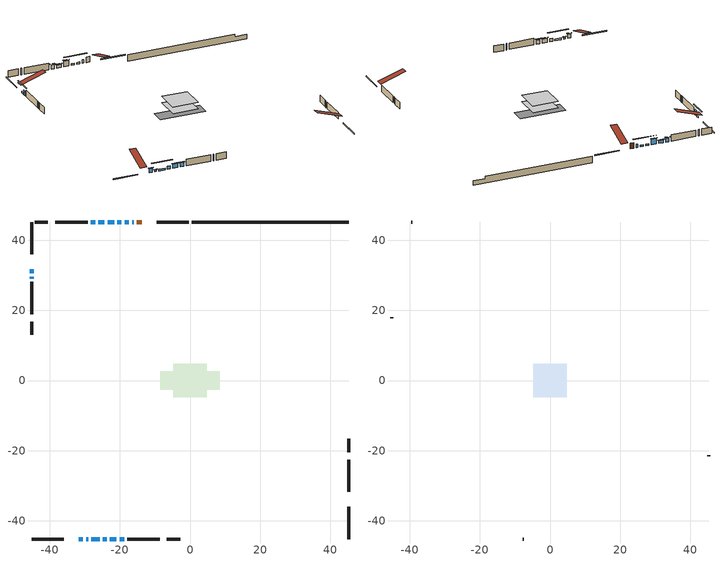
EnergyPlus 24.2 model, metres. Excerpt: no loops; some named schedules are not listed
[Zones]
conditioned space
 floor outside (Floor1 construction): -0.66,-0.66 -0.66,0.66 0.66,0.66 0.66,-0.66 z0.85
 floor adiabatic (AdiabaticFloorConstruction): -4.75,-4.75 -4.75,4.75 4.75,4.75 4.75,-4.75 z0.85
 floor foundation (Slab1 construction): -8.51,-2.65 -8.51,2.65 8.51,2.65 8.51,-2.65 z-1.62
 wall outside (RimJoist1 construction): -0.36,45.19 -9.51,45.19 / -45.19,-45.19 -36.04,-45.19 / -45.19,45.19 -45.19,36.04 / 45.19,-45.19 45.19,-36.04 z0.85:1.15
 wall outside (AdiabaticWallConstruction 1): -13.81,45.19 -15.12,45.19 z0.85:2.88
 wall outside (AdiabaticWallConstruction): -16.04,45.19 -16.53,45.19 / -24.86,-45.19 -23.8,-45.19 z0.85:2.07; -31.74,-45.19 -30.57,-45.19 / -27.06,45.19 -28.26,45.19 / -22.87,-45.19 -20.96,-45.19 / -20.04,-45.19 -18.81,-45.19 z0.85:2.37; -29.64,-45.19 -29.05,-45.19 z0.85:1.44; -17.45,45.19 -18.62,45.19 / -45.19,31.74 -45.19,30.57 / -28.13,-45.19 -25.79,-45.19 z0.85:1.51; -19.55,45.19 -20.72,45.19 z0.85:1.49; -21.65,45.19 -23.48,45.19 z0.85:2.93; -24.41,45.19 -26.13,45.19 z0.85:1.89; -45.19,29.64 -45.19,29.03 z0.85:2.38
 wall outside (Wall1 construction): -29.19,45.19 -38.38,45.19 / -17.89,-45.19 -8.69,-45.19 / -45.19,28.1 -45.19,18.91 / 45.19,-31.74 45.19,-22.54 z0.85:3.29
 wall outside (Wall3 construction): -40.51,45.19 -44.26,45.19 / -6.56,-45.19 -2.81,-45.19 / -45.19,16.78 -45.19,13.03 / 45.19,-20.41 45.19,-16.66 z0.85:3.29
 wall foundation (FoundationWall1 construction): 0.57,45.19,-1.62 0.57,45.19,0.85 40.73,45.19,0.85 40.73,45.19,-0.01 45.19,45.19,-0.01 45.19,45.19,-1.62
 window (WindowConstruction 8): -16.04,45.19 -16.53,45.19 z0.85:2.07
 window (WindowConstruction 6): -31.74,-45.19 -30.57,-45.19 z0.85:2.37
 window (WindowConstruction 7): -29.64,-45.19 -29.06,-45.19 z0.85:1.44
 window (WindowConstruction 10): -17.46,45.19 -18.62,45.19 z0.85:1.51
 window (WindowConstruction 11): -19.55,45.19 -20.72,45.19 z0.85:1.48
 window (WindowConstruction 12): -45.19,31.74 -45.19,30.57 z0.85:1.51
 window (WindowConstruction 13): -28.13,-45.19 -25.79,-45.19 z0.85:1.51
 window (WindowConstruction 9): -24.86,-45.19 -23.8,-45.19 z0.85:2.07
 window (WindowConstruction): -21.65,45.19 -23.48,45.19 z0.85:2.93
 window (WindowConstruction 1): -24.41,45.19 -26.13,45.19 z0.85:1.89
 window (WindowConstruction 2): -27.06,45.19 -28.26,45.19 z0.85:2.37
 window (WindowConstruction 3): -45.19,29.64 -45.19,29.03 z0.85:2.37
 window (WindowConstruction 4): -22.87,-45.19 -20.96,-45.19 z0.85:2.37
 window (WindowConstruction 5): -20.03,-45.19 -18.82,-45.19 z0.85:2.37
 door (Door): -13.82,45.19 -15.12,45.19 z0.85:2.88
 ceiling adiabatic (AdiabaticFloorConstruction): 4.75,-4.75 4.75,4.75 -4.75,4.75 -4.75,-4.75 z0.85
attic - vented
 floor to conditioned space (Floor2 construction Reversed): -4.77,-4.77 -4.77,4.77 4.77,4.77 4.77,-4.77 z3.29
 wall outside (Wall2 construction): -39.31,45.19 -39.58,45.19 / -7.76,-45.19 -7.49,-45.19 / -45.19,17.98 -45.19,17.71 / 45.19,-21.61 45.19,-21.34 z0.85:3.29
 roof outside (Roof1 construction): -12.89,45.19,3.29 -12.89,35.9,6.38 -10.44,35.9,6.38 -10.44,45.19,3.29; -32.67,-45.19,3.29 -32.67,-35.9,6.38 -35.11,-35.9,6.38 -35.11,-45.19,3.29; -45.19,32.67,3.29 -35.9,32.67,6.38 -35.9,35.11,6.38 -45.19,35.11,3.29; 45.19,-32.67,3.29 35.9,-32.67,6.38 35.9,-35.11,6.38 45.19,-35.11,3.29
shading: -30.27,-45.19 -32.04,-45.19 -32.04,-45.49 -30.27,-45.49 z2.67; -28.76,-45.19 -29.94,-45.19 -29.94,-45.49 -28.76,-45.49 z1.73; -21.36,45.19 -14.72,45.19 -14.72,45.49 -21.36,45.49 z4.25; -23.46,45.19 -16.81,45.19 -16.81,45.49 -23.46,45.49 z4.22; -45.19,27.83 -45.19,34.48 -45.49,34.48 -45.49,27.83 z4.25; -23.05,-45.19 -30.87,-45.19 -30.87,-45.49 -23.05,-45.49 z4.25; -23.78,45.19 -21.35,45.19 -21.35,45.49 -23.78,45.49 z3.23; -26.43,45.19 -24.11,45.19 -24.11,45.49 -26.43,45.49 z2.19; -28.56,45.19 -26.76,45.19 -26.76,45.49 -28.56,45.49 z2.67; -45.19,28.73 -45.19,29.94 -45.49,29.94 -45.49,28.73 z2.67; -20.66,-45.19 -23.17,-45.19 -23.17,-45.49 -20.66,-45.49 z2.67; -18.52,-45.19 -20.33,-45.19 -20.33,-45.49 -18.52,-45.49 z2.67
[Building]
Building 1: Terrain=Suburbs
[Site:Location]
Mont Joli AP_QC: Latitude {deg}=48.61; Longitude {deg}=-68.21; Time Zone {hr}=-5; Elevation {m}=52; Keep Site Location Information=Yes
[Site:GroundTemperature:Shallow]
-0.843868, -3.04892, -3.2255, -2.1791, 2.02165, 6.20283, 9.82768, 12.1239, 12.319, 10.4514, 6.91898, 2.86606
[Site:WaterMainsTemperature]
Calculation Method=Schedule; Temperature Schedule=mains temperature schedule
[Material] Roughness=Rough; Thermal Absorptance=0.9
Name | Thickness {m} | Conductivity {W/m-K} | Density {kg/m3} | Specific Heat {J/kg-K} | Solar Absorptance | Visible Absorptance
asphalt or fiberglass shingles | 0.00635 | 0.162714 | 1121.4 | 1465.45 | 0.4 | 0.4
ceiling loosefill ins | 0.169333 | 0.0480833 | 16.02 | 1046.75 | 0.7 | 0.7
ceiling stud and cavity | 0.1397 | 0.0757758 | 65.682 | 1177.47 | 0.7 | 0.7
concrete 4.0 in. | 0.1016 | 1.803125 | 2242.8 | 837.4 | 0.7 | 0.7
concrete 8.0 in. | 0.2032 | 1.803125 | 2242.8 | 837.4 | 0.7 | 0.7
door material | 0.04445 | 0.0451087 | 512.64 | 1214.23 | 0.7 | 0.7
exterior vertical ins | 0.0536725 | 0.029427 | 32.04 | 1214.23 | 0.7 | 0.7
floor covering | 0.0127 | 0.0433444 | 54.468 | 1339.84 | 0.6 | 0.6
floor rigid ins | 0.103632 | 0.029427 | 32.04 | 1214.23 | 0.7 | 0.7
floor rigid ins 1; wall rigid ins 1 | 0.512978 | 0.029427 | 32.04 | 1214.23 | 0.7 | 0.7
floor stud and cavity | 0.1397 | 0.121647 | 92.3553 | 1139.71 | 0.7 | 0.7
floor stud and cavity 1 | 0.1397 | 1.75129 | 37.0049 | 1207.88 | 0.7 | 0.7
furniture material conditioned space 1 | 0.1524 | 0.115458 | 640.8 | 1214.23 | 0.6 | 0.6
gypsum board | 0.0127 | 0.160291 | 801 | 837.4 | 0.6 | 0.6
gypsum board 1 | 0.0127 | 0.160291 | 801 | 837.4 | 0.7 | 0.7
osb sheathing 0.5 in. | 0.0127 | 0.115458 | 512.64 | 1214.23 | 0.7 | 0.7
osb sheathing 0.75 in. | 0.01905 | 0.115458 | 512.64 | 1214.23 | 0.7 | 0.7
osb sheathing 2.0 in. | 0.0508 | 0.115458 | 512.64 | 1214.23 | 0.7 | 0.7
rim joist rigid ins; wall rigid ins | 0.051816 | 0.029427 | 32.04 | 1214.23 | 0.7 | 0.7
rim joist stud and cavity | 0.0508 | 0.0296025 | 125.044 | 1163.47 | 0.6 | 0.6
slab rigid ins | 0.0259096 | 0.029427 | 32.04 | 1214.23 | 0.7 | 0.7
wall stud and cavity | 0.1397 | 0.154657 | 139.0536 | 1170.24 | 0.7 | 0.7
wall stud and cavity 1 | 0.0889 | 6.1454 | 50.32683 | 1063.81 | 0.6 | 0.6
wall stud and cavity 2 | 0.1397 | 0.484801 | 139.0536 | 1170.24 | 0.7 | 0.7
wall stud and cavity 3 | 0.0889 | 0.380278 | 52.3479 | 1209.89 | 0.7 | 0.7
wall stud and cavity 4 | 0.0889 | 0.391764 | 83.0341 | 1211.67 | 0.7 | 0.7
wood siding | 0.0254 | 0.102417 | 544.68 | 1172.36 | 0.4 | 0.4
wood siding 1 | 0.00254 | 0.102417 | 544.68 | 1172.36 | 0.4 | 0.4
wood siding 2; wood siding 3; wood siding 4 | 0.0254 | 0.102417 | 544.68 | 1172.36 | 0.7 | 0.7
[WindowMaterial:SimpleGlazingSystem]
Name | U-Factor {W/m2-K} | Solar Heat Gain Coefficient
WindowMaterial | 1.763019 | 0.42
WindowMaterial 1 | 1.88964 | 0.37
WindowMaterial 10 | 1.94074 | 0.35
WindowMaterial 2 | 1.79254 | 0.41
WindowMaterial 3 | 1.92541 | 0.36
WindowMaterial 4 | 1.74087 | 0.43
WindowMaterial 5 | 1.79538 | 0.41
WindowMaterial 6 | 1.8533 | 0.38
WindowMaterial 7 | 3.034891 | 0.47
WindowMaterial 8 | 2.93609 | 0.65
WindowMaterial 9 | 1.93052 | 0.36
[Construction]
AdiabaticFloorConstruction: floor stud and cavity 1, floor rigid ins 1, osb sheathing 0.75 in., floor covering
AdiabaticWallConstruction: wood siding 3, wall rigid ins 1, wall stud and cavity 3, gypsum board
AdiabaticWallConstruction 1: wood siding 4, wall rigid ins 1, wall stud and cavity 3, gypsum board
Door: door material
Floor1 construction: floor stud and cavity, floor rigid ins, osb sheathing 0.75 in., floor covering
Floor2 construction Reversed: gypsum board, ceiling stud and cavity, ceiling loosefill ins
FoundationWall1 construction: concrete 8.0 in., gypsum board 1
furniture construction conditioned space 1: furniture material conditioned space 1
PartitionWallConstruction: gypsum board, wall stud and cavity 4, gypsum board
RimJoist1 construction: wood siding 2, rim joist rigid ins, osb sheathing 2.0 in., rim joist stud and cavity
Roof1 construction: asphalt or fiberglass shingles
Slab1 construction: slab rigid ins, concrete 4.0 in.
Wall1 construction: wood siding, wall rigid ins, osb sheathing 0.5 in., wall stud and cavity, gypsum board
Wall2 construction: wood siding 1, wall stud and cavity 1
Wall3 construction: wood siding, osb sheathing 0.5 in., wall stud and cavity 2, gypsum board
WindowConstruction: WindowMaterial
WindowConstruction 1: WindowMaterial 1
WindowConstruction 10; WindowConstruction 12; WindowConstruction 13: WindowMaterial 9
WindowConstruction 11: WindowMaterial 10
WindowConstruction 2: WindowMaterial 2
WindowConstruction 3; WindowConstruction 5: WindowMaterial 3
WindowConstruction 4: WindowMaterial 4
WindowConstruction 6: WindowMaterial 5
WindowConstruction 7: WindowMaterial 6
WindowConstruction 8: WindowMaterial 7
WindowConstruction 9: WindowMaterial 8
[Zone] Multiplier=1; Part of Total Floor Area=Yes
Name | Volume {m3}
attic - vented | 45.6842
conditioned space | 462.9
[Space]
Name | Zone | Volume {m3}
attic - vented 1 | attic - vented | 45.6842
conditioned space 1 | conditioned space | 462.9
[ZoneInfiltration:EffectiveLeakageArea]
infil attic - vented 1: Zone or Space=attic - vented 1; Schedule=Always On Discrete; Effective Air Leakage Area {cm2}=3162.09; Stack Coefficient=0.000384825; Wind Coefficient=1.32541e-05
[ZoneMixing]
whole house fan mix: Zone or Space=attic - vented; Schedule=Always On Continuous; Design Flow Rate Calculation Method=Flow/Zone; Design Flow Rate {m3/s}=0; Source Zone or Space=conditioned space
[SurfaceProperty:ExposedFoundationPerimeter]
Slab1: Exposed Perimeter Calculation Method=TotalExposedPerimeter; Total Exposed Perimeter {m}=44.624
[InternalMass] Zone or ZoneList=conditioned space; Space or SpaceList=conditioned space 1
Name | Construction | Surface Area {m2}
furniture mass conditioned space 1 | furniture construction conditioned space 1 | 72.7881
partition wall mass | PartitionWallConstruction | 181.97
[Lights]
interior lighting: Zone or ZoneList or Space or SpaceList=conditioned space 1; Schedule=interior lighting schedule; Design Level Calculation Method=LightingLevel; Lighting Level {W}=343.2; Return Air Fraction=0; Fraction Radiant=0.6; Fraction Visible=0.2; Fraction Replaceable=1
[People]
occupants: Zone or ZoneList or Space or SpaceList=conditioned space 1; Number of People Schedule=occupants schedule; Number of People Calculation Method=People; Number of People=3; Fraction Radiant=0.314171; Sensible Heat Fraction=0.56303; Activity Level Schedule=occupants activity schedule; Carbon Dioxide Generation Rate {m3/s-W}=0; Enable ASHRAE 55 Comfort Warnings=No; Mean Radiant Temperature Calculation Type=EnclosureAveraged
[ElectricEquipment] Zone or ZoneList or Space or SpaceList=conditioned space 1; Design Level Calculation Method=EquipmentLevel
Name | Schedule | Design Level {W} | Fraction Latent | Fraction Radiant | Fraction Lost
clothes dryer | clothes dryer schedule | 140.772 | 0.015 | 0.081 | 0.85
clothes washer | clothes washer schedule | 32.1985 | 0.03 | 0.162 | 0.7
cooking range | cooking range schedule | 215.147 | 0.08 | 0.432 | 0.2
dishwasher | dishwasher schedule | 66.8632 | 0.3 | 0.18 | 0.4
fridge | fridge schedule | 72.9452 | 0 | 0.6 | 0
mech vent house fan | mech vent house fan schedule | 17.7233 | 0 | 0 | 0.5
mech vent house fan cfis | mech vent house fan cfis schedule | 0 | 0 | 0 | 0
mech vent range fan 0 | mech vent range fan 0 schedule | 150 | 0 | 0 | 1
misc plug loads | misc plug loads schedule | 494.7 | 0.045 | 0.513 | 0.1
whole house fan | Always On Discrete | 0 | 0 | 0 | 1
[OtherEquipment] Zone or ZoneList or Space or SpaceList=conditioned space 1; Design Level Calculation Method=EquipmentLevel
Name | Fuel Type | Schedule | Design Level {W} | Fraction Latent | Fraction Radiant | Fraction Lost
clothes dryer 1 | Electricity | clothes dryer schedule | 0 | 0.015 | 0.081 | 0.85
cooking range 1 | Electricity | cooking range schedule | 0 | 0.08 | 0.432 | 0.2
general water use latent | None | general water use schedule | 62.594 | 1 | 0 | 0
general water use sensible | None | general water use schedule | -61.6891 | 0 | 0.6 | 0
mech vent house fan latent load | None | Always On Discrete | 0 | 1 | 0 | 0
mech vent house fan sensible load | None | Always On Discrete | 0 | 0 | 0 | 0
water heater energy adjustment1 | Electricity | Always On Discrete | 0.01 | 0 | 0 | 1
[ZoneInfiltration:DesignFlowRate] Zone or ZoneList or Space or SpaceList=conditioned space 1; Schedule=Always On Discrete; Design Flow Rate Calculation Method=Flow/Zone; Design Flow Rate {m3/s}=0
infil flow; natural vent flow; whole house fan flow
[ZoneControl:Thermostat]
conditioned space Thermostat: Zone or ZoneList=conditioned space; Control Type Schedule=conditioned space Thermostat Schedule; Control 1=conditioned space temperature setpoint; Temperature Difference Between Cutout And Setpoint {deltaC}=0
[ZoneHVAC:Baseboard:Convective:Electric] Availability Schedule=Always On Discrete
Name | Heating Design Capacity {W} | Efficiency
electric baseboard | 8724.73 | 1
electric baseboard 1 | 0.293071 | 0.3
[AirLoopHVAC:UnitarySystem]
unit heater unitary system: Control Type=Load; Controlling Zone or Thermostat Location=conditioned space; Dehumidification Control Type=None; Availability Schedule=Always On Discrete; Supply Fan=unit heater supply fan; Fan Placement=BlowThrough; Supply Air Fan Operating Mode Schedule=unit heater auto fan schedule; Heating Coil=unit heater htg coil; DX Heating Coil Sizing Ratio=1; Use DOAS DX Cooling Coil=No; Minimum Supply Air Temperature {C}=2; Latent Load Control=SensibleOnlyLoadControl; Cooling Supply Air Flow Rate Method=None; Heating Supply Air Flow Rate Method=SupplyAirFlowRate; Heating Supply Air Flow Rate {m3/s}=0.00141584; No Load Supply Air Flow Rate Method=SupplyAirFlowRate; No Load Supply Air Flow Rate {m3/s}=0; No Load Supply Air Flow Rate Control Set To Low Speed=Yes; Maximum Supply Air Temperature {C}=48.8889; Maximum Outdoor Dry-Bulb Temperature for Supplemental Heater Operation {C}=21; Ancillary On-Cycle Electric Power {W}=0; Ancillary Off-Cycle Electric Power {W}=0
[Fan:SystemModel]
unit heater supply fan: Availability Schedule=Always On Discrete; Design Maximum Air Flow Rate {m3/s}=0.00141584; Speed Control Method=Discrete; Electric Power Minimum Flow Rate Fraction=0.2; Design Pressure Rise {Pa}=500; Motor Efficiency=1; Motor In Air Stream Fraction=1; Design Electric Power Consumption {W}=Autosize; Design Power Sizing Method=PowerPerFlow; Electric Power Per Unit Flow Rate {W/(m3/s)}=28251.7; Electric Power Per Unit Flow Rate Per Unit Pressure {W/((m3/s)-Pa)}=1.66667; Fan Total Efficiency=0.7; Motor Loss Radiative Fraction=0; Number of Speeds=1; Speed Flow Fraction 1=1; Speed Electric Power Fraction 1=1
[Coil:Heating:Fuel]
unit heater htg coil: Availability Schedule=Always On Discrete; Fuel Type=OtherFuel1; Burner Efficiency=0.3; Nominal Capacity {W}=0.293071; On Cycle Parasitic Electric Load {W}=0; Off Cycle Parasitic Fuel Load {W}=0
[Zone equipment]
conditioned space: electric baseboard, unit heater unitary system, electric baseboard 1
[Foundation:Kiva]
Foundation Kiva 1: Initial Indoor Air Temperature {C}=18; Wall Height Above Grade {m}=0.849996; Wall Depth Below Slab {m}=0.2032; Custom Block Material Name 1=exterior vertical ins; Custom Block Depth 1 {m}=2.47001; Custom Block X Position 1 {m}=0.2159; Custom Block Z Position 1 {m}=0
[Foundation:Kiva:Settings]
Soil Conductivity {W/m-K}=0.849921; Soil Density {kg/m3}=1842.3; Soil Specific Heat {J/kg-K}=418.7; Ground Solar Absorptivity=0.9; Ground Thermal Absorptivity=0.9; Ground Surface Roughness {m}=0.03; Far-Field Width {m}=40; Deep-Ground Boundary Condition=ZeroFlux; Deep-Ground Depth {m}=40; Minimum Cell Dimension {m}=0.2; Maximum Cell Growth Coefficient=3; Simulation Timestep=Timestep
[Exterior:Lights]
exterior lighting: Schedule=exterior lighting schedule; Design Level {W}=75.6
[EnergyManagementSystem:GlobalVariable]
infil_program_Qfan
infil_program_Qinf
natural_vent_program_Qnv
natural_vent_program_Qwhf
[EnergyManagementSystem:Sensor]
Name | Output:Variable or Output:Meter Index Key | Output:Variable or Output:Meter
airflow_gain | infil flow | Infiltration Sensible Heat Gain Energy
airflow_gain_1 | natural vent flow | Infiltration Sensible Heat Gain Energy
airflow_gain_2 | whole house fan flow | Infiltration Sensible Heat Gain Energy
airflow_loss | infil flow | Infiltration Sensible Heat Loss Energy
airflow_loss_1 | natural vent flow | Infiltration Sensible Heat Loss Energy
airflow_loss_2 | whole house fan flow | Infiltration Sensible Heat Loss Energy
clg_load_cond |  | Cooling:EnergyTransfer:Zone:CONDITIONED SPACE
clg_sp_s; clg_sp_s_1 | cooling setpoint | Schedule Value
clothes_dryer_exhaust_0_sch_s | clothes dryer exhaust 0 schedule | Schedule Value
conditioned_space_clg_unmet_s | conditioned space | Zone Cooling Setpoint Not Met Time
conditioned_space_htg_unmet_s | conditioned space | Zone Heating Setpoint Not Met Time
cool_season | cooling season schedule | Schedule Value
fridge_tin_s | conditioned space | Zone Mean Air Temperature
htg_load_cond |  | Heating:EnergyTransfer:Zone:CONDITIONED SPACE
htg_sp_s; htg_sp_s_1 | heating setpoint | Schedule Value
ig_ee_conv | clothes dryer | Electric Equipment Convective Heating Energy
ig_ee_conv_2 | cooking range | Electric Equipment Convective Heating Energy
ig_ee_conv_4 | fridge | Electric Equipment Convective Heating Energy
ig_ee_conv_5 | misc plug loads | Electric Equipment Convective Heating Energy
ig_ee_conv_6 | whole house fan | Electric Equipment Convective Heating Energy
ig_ee_rad | clothes dryer | Electric Equipment Radiant Heating Energy
ig_ee_rad_2 | cooking range | Electric Equipment Radiant Heating Energy
ig_ee_rad_4 | fridge | Electric Equipment Radiant Heating Energy
ig_ee_rad_5 | misc plug loads | Electric Equipment Radiant Heating Energy
ig_ee_rad_6 | whole house fan | Electric Equipment Radiant Heating Energy
ig_lgt_conv | interior lighting | Lights Convective Heating Energy
ig_lgt_rad | interior lighting | Lights Radiant Heating Energy
ig_lgt_vis | interior lighting | Lights Visible Radiation Heating Energy
ig_oe_conv | clothes dryer 1 | Other Equipment Convective Heating Energy
ig_oe_conv_1 | cooking range 1 | Other Equipment Convective Heating Energy
ig_oe_conv_2 | general water use latent | Other Equipment Convective Heating Energy
ig_oe_conv_3 | general water use sensible | Other Equipment Convective Heating Energy
ig_oe_conv_4 | water heater energy adjustment1 | Other Equipment Convective Heating Energy
ig_oe_rad | clothes dryer 1 | Other Equipment Radiant Heating Energy
ig_oe_rad_1 | cooking range 1 | Other Equipment Radiant Heating Energy
ig_oe_rad_2 | general water use latent | Other Equipment Radiant Heating Energy
ig_oe_rad_3 | general water use sensible | Other Equipment Radiant Heating Energy
ig_oe_rad_4 | water heater energy adjustment1 | Other Equipment Radiant Heating Energy
ig_ppl_conv | occupants | People Convective Heating Energy
ig_ppl_rad | occupants | People Radiant Heating Energy
im_conv | furniture mass conditioned space 1 | Surface Inside Face Convection Heat Gain Energy
im_conv_1 | partition wall mass | Surface Inside Face Convection Heat Gain Energy
im_ig | furniture mass conditioned space 1 | Surface Inside Face Internal Gains Radiation Heat Gain Energy
im_ig_1 | partition wall mass | Surface Inside Face Internal Gains Radiation Heat Gain Energy
im_lgt | furniture mass conditioned space 1 | Surface Inside Face Lights Radiation Heat Gain Energy
im_lgt_1 | partition wall mass | Surface Inside Face Lights Radiation Heat Gain Energy
im_sol | furniture mass conditioned space 1 | Surface Inside Face Solar Radiation Heat Gain Energy
im_sol_1 | partition wall mass | Surface Inside Face Solar Radiation Heat Gain Energy
im_surf | furniture mass conditioned space 1 | Surface Inside Face Net Surface Thermal Radiation Heat Gain Energy
im_surf_1 | partition wall mass | Surface Inside Face Net Surface Thermal Radiation Heat Gain Energy
mech_vent_range_fan_0_sch_s | mech vent range fan 0 schedule | Schedule Value
mv_conv | mech vent house fan | Electric Equipment Convective Heating Energy
mv_conv_1 | mech vent house fan cfis | Electric Equipment Convective Heating Energy
mv_conv_2 | mech vent range fan 0 | Electric Equipment Convective Heating Energy
mv_conv_3 | mech vent house fan latent load | Other Equipment Convective Heating Energy
mv_conv_4 | mech vent house fan sensible load | Other Equipment Convective Heating Energy
mv_rad | mech vent house fan | Electric Equipment Radiant Heating Energy
mv_rad_1 | mech vent house fan cfis | Electric Equipment Radiant Heating Energy
mv_rad_2 | mech vent range fan 0 | Electric Equipment Radiant Heating Energy
mv_rad_3 | mech vent house fan latent load | Other Equipment Radiant Heating Energy
mv_rad_4 | mech vent house fan sensible load | Other Equipment Radiant Heating Energy
natural_vent_s | natural vent schedule | Schedule Value
out_pb_s |  | Site Outdoor Air Barometric Pressure
out_wt_s |  | Site Outdoor Air Humidity Ratio
site_vw_s |  | Site Wind Speed
ss_back_out | Window1 | Surface Window Shortwave from Zone Back Out Window Heat Transfer Rate
ss_back_out_1 | Window11 | Surface Window Shortwave from Zone Back Out Window Heat Transfer Rate
ss_back_out_10 | Window6 | Surface Window Shortwave from Zone Back Out Window Heat Transfer Rate
ss_back_out_11 | Window7 | Surface Window Shortwave from Zone Back Out Window Heat Transfer Rate
ss_back_out_12 | Window8 | Surface Window Shortwave from Zone Back Out Window Heat Transfer Rate
ss_back_out_13 | Window9 | Surface Window Shortwave from Zone Back Out Window Heat Transfer Rate
ss_back_out_2 | Window12 | Surface Window Shortwave from Zone Back Out Window Heat Transfer Rate
ss_back_out_3 | Window13 | Surface Window Shortwave from Zone Back Out Window Heat Transfer Rate
ss_back_out_4 | Window14 | Surface Window Shortwave from Zone Back Out Window Heat Transfer Rate
ss_back_out_5 | Window15 | Surface Window Shortwave from Zone Back Out Window Heat Transfer Rate
ss_back_out_6 | Window16 | Surface Window Shortwave from Zone Back Out Window Heat Transfer Rate
ss_back_out_7 | Window2 | Surface Window Shortwave from Zone Back Out Window Heat Transfer Rate
ss_back_out_8 | Window3 | Surface Window Shortwave from Zone Back Out Window Heat Transfer Rate
ss_back_out_9 | Window4 | Surface Window Shortwave from Zone Back Out Window Heat Transfer Rate
ss_conv | Door1 | Surface Inside Face Convection Heat Gain Energy
ss_conv_1 | Window1 | Surface Inside Face Convection Heat Gain Energy
ss_conv_10 | Window4 | Surface Inside Face Convection Heat Gain Energy
ss_conv_11 | Window6 | Surface Inside Face Convection Heat Gain Energy
ss_conv_12 | Window7 | Surface Inside Face Convection Heat Gain Energy
ss_conv_13 | Window8 | Surface Inside Face Convection Heat Gain Energy
ss_conv_14 | Window9 | Surface Inside Face Convection Heat Gain Energy
ss_conv_2 | Window11 | Surface Inside Face Convection Heat Gain Energy
ss_conv_3 | Window12 | Surface Inside Face Convection Heat Gain Energy
ss_conv_4 | Window13 | Surface Inside Face Convection Heat Gain Energy
ss_conv_5 | Window14 | Surface Inside Face Convection Heat Gain Energy
ss_conv_6 | Window15 | Surface Inside Face Convection Heat Gain Energy
ss_conv_7 | Window16 | Surface Inside Face Convection Heat Gain Energy
ss_conv_8 | Window2 | Surface Inside Face Convection Heat Gain Energy
ss_conv_9 | Window3 | Surface Inside Face Convection Heat Gain Energy
ss_ig | Door1 | Surface Inside Face Internal Gains Radiation Heat Gain Energy
ss_ig_1 | Window1 | Surface Inside Face Internal Gains Radiation Heat Gain Energy
ss_ig_10 | Window4 | Surface Inside Face Internal Gains Radiation Heat Gain Energy
ss_ig_11 | Window6 | Surface Inside Face Internal Gains Radiation Heat Gain Energy
ss_ig_12 | Window7 | Surface Inside Face Internal Gains Radiation Heat Gain Energy
ss_ig_13 | Window8 | Surface Inside Face Internal Gains Radiation Heat Gain Energy
ss_ig_14 | Window9 | Surface Inside Face Internal Gains Radiation Heat Gain Energy
ss_ig_2 | Window11 | Surface Inside Face Internal Gains Radiation Heat Gain Energy
ss_ig_3 | Window12 | Surface Inside Face Internal Gains Radiation Heat Gain Energy
ss_ig_4 | Window13 | Surface Inside Face Internal Gains Radiation Heat Gain Energy
ss_ig_5 | Window14 | Surface Inside Face Internal Gains Radiation Heat Gain Energy
ss_ig_6 | Window15 | Surface Inside Face Internal Gains Radiation Heat Gain Energy
ss_ig_7 | Window16 | Surface Inside Face Internal Gains Radiation Heat Gain Energy
ss_ig_8 | Window2 | Surface Inside Face Internal Gains Radiation Heat Gain Energy
ss_ig_9 | Window3 | Surface Inside Face Internal Gains Radiation Heat Gain Energy
ss_lgt | Door1 | Surface Inside Face Lights Radiation Heat Gain Energy
ss_sol | Door1 | Surface Inside Face Solar Radiation Heat Gain Energy
ss_surf | Door1 | Surface Inside Face Net Surface Thermal Radiation Heat Gain Energy
